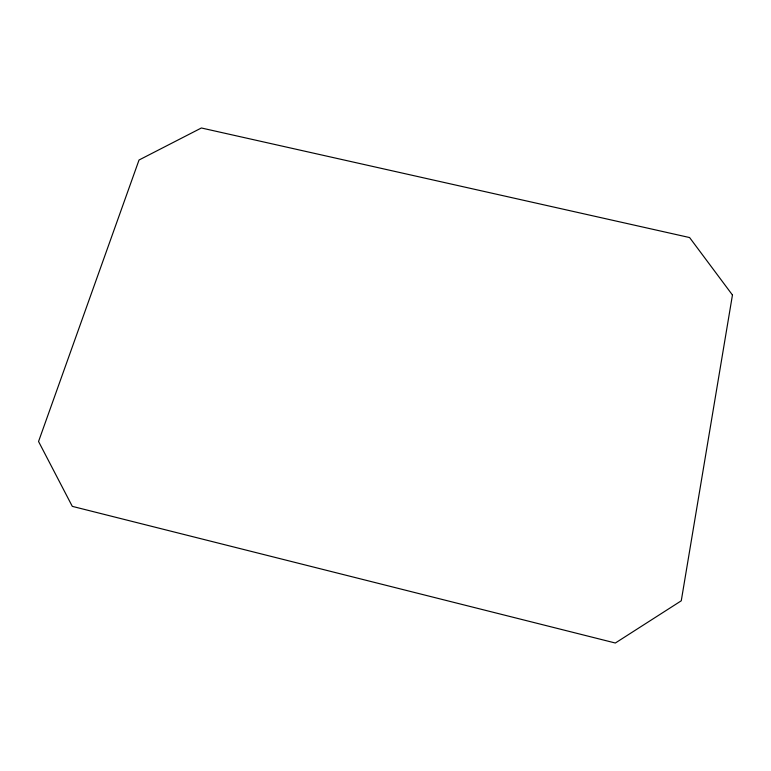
<?xml version="1.0" encoding="UTF-8"?>
<svg xmlns="http://www.w3.org/2000/svg" width="771" height="771" viewBox="0 0 771 771"><rect width="100%" height="100%" fill="white"/><g stroke="black" fill="none" stroke-linecap="round" stroke-linejoin="round"><path stroke-width="1.16" d="M732.45 295.004L681.265 600.802L615.345 643.014L72.301 506.364L38.55 441.494L139.031 160.011L201.385 127.986L689.602 237.555L732.45 295.004"/></g></svg>
